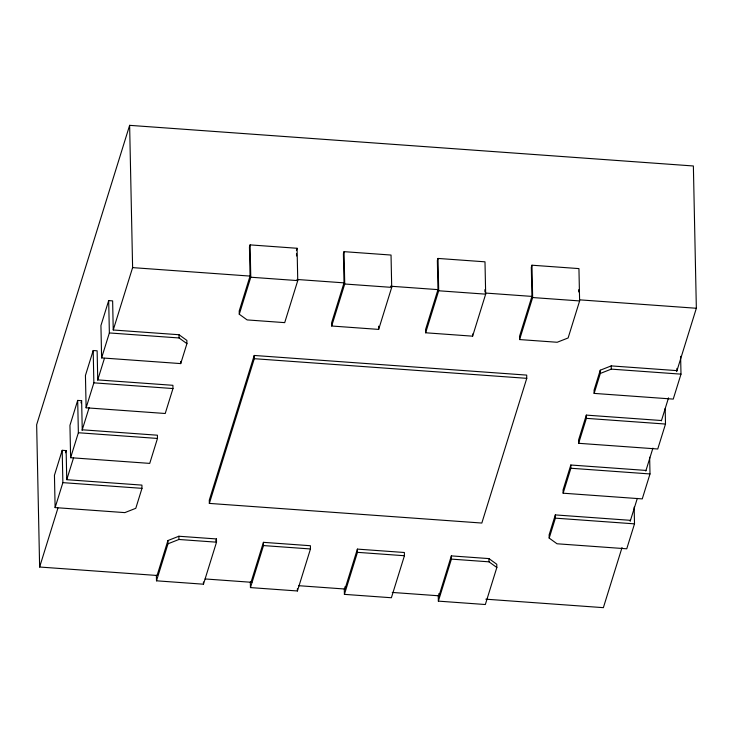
<?xml version="1.0" encoding="UTF-8"?>
<svg xmlns="http://www.w3.org/2000/svg" width="733" height="733" viewBox="0 0 733 733"><rect width="100%" height="100%" fill="white"/><g stroke="black" fill="none" stroke-linecap="round" stroke-linejoin="round"><path stroke-width="1.1" d="M676.669 371.631L696.35 308.263L693.372 165.979L129.631 125.343L36.65 424.737L39.628 567.021L157.174 575.487M62.195 450.309L54.444 475.259L55.122 507.593L124.839 512.614L135.788 508.308L141.982 488.343L141.918 485.109L66.749 479.694L66.144 450.593L62.195 450.309L62.873 482.644L55.122 507.593M77.689 400.41L69.947 425.36L70.615 457.694L149.734 463.393L157.476 438.444L157.412 435.21L82.243 429.795L81.638 400.694L77.689 400.41L78.367 432.745L70.615 457.694M93.192 350.511L85.44 375.461L86.118 407.795L165.227 413.494L172.979 388.545L172.906 385.311L97.746 379.896L97.132 350.795L93.192 350.511L93.861 382.846L86.118 407.795M108.686 300.603L100.934 325.553L101.612 357.896L180.721 363.595L186.924 343.64L186.86 340.405L179.008 334.734L113.239 329.997L112.635 300.887L108.686 300.603L109.364 332.947L101.612 357.896M65.466 452.765L66.144 450.593M80.96 402.857L81.638 400.694M39.628 567.021L57.953 508.015M66.776 479.602L73.566 457.749M82.05 430.427L89.179 407.484M97.654 380.17L104.443 358.309M113.267 329.905L132.609 267.618L129.631 125.343M250.1 244.886L249.449 246.984L250.054 276.084L239.205 311.012L239.279 314.246L247.122 319.918L284.706 322.63L297.754 280.611L297.076 248.276L250.1 244.886L250.778 277.221L239.279 314.246M157.073 575.487L167.921 540.551L178.87 536.244L216.455 538.947L216.519 542.182L203.472 584.201L156.496 580.811L156.376 575.24M156.496 580.811L167.994 543.785L167.921 540.551M254.223 355.459L209.281 500.172L209.354 503.406L481.828 523.05L526.761 378.338L526.697 375.104L254.223 355.459L254.287 358.694L209.354 503.406M296.425 250.374L297.076 248.276M215.777 541.11L216.455 538.947M344.052 251.657L343.401 253.755L344.015 282.856L331.618 322.777L331.683 326.011L378.659 329.401L391.706 287.382L391.037 255.047L344.052 251.657L344.73 284.001L331.683 326.011M251.034 582.259L263.431 542.338L310.407 545.728L310.471 548.962L297.424 590.972L250.448 587.591L250.329 582.011M250.448 587.591L263.495 545.572L263.431 542.338M438.013 258.437L437.363 260.527L437.968 289.636L425.571 329.548L425.644 332.782L472.62 336.172L485.667 294.153L484.989 261.818L438.013 258.437L438.691 290.772L425.644 332.782M344.29 588.782L344.409 594.362L391.385 597.743L404.433 555.733L404.369 552.499L357.383 549.109L344.986 589.03L344.941 586.794M344.409 594.362L357.457 552.343L357.383 549.109M531.966 265.209L531.315 267.307L531.929 296.407L519.532 336.328L519.596 339.562L557.181 342.265L568.121 337.959L579.62 300.933L578.942 268.599L531.966 265.209L532.644 297.543L519.596 339.562M392.256 592.438L439.04 595.81L451.345 555.889L488.929 558.592L496.772 564.263L496.837 567.498L485.338 604.523L438.361 601.133L438.242 595.562M438.361 601.133L451.409 559.114L451.345 555.889M630.49 520.329L555.321 514.914L549.127 534.87L549.191 538.104L557.034 543.776L626.752 548.797L634.503 523.848L634.155 507.126M645.984 470.43L570.824 465.015L563.072 489.965L563.136 493.199L642.255 498.898L649.997 473.949L649.649 457.227M661.487 420.531L586.318 415.116L578.566 440.066L578.639 443.3L657.748 448.999L665.5 424.05L665.17 408.446M676.935 368.397L676.98 370.632L611.212 365.895L600.263 370.202L594.069 390.167L594.133 393.401L673.242 399.1L680.994 374.151L680.618 356.311M549.191 538.104L555.394 518.149L555.321 514.914M563.136 493.199L570.888 468.25L570.824 465.015M578.639 443.3L586.382 418.351L586.318 415.116M594.133 393.401L600.336 373.436L600.263 370.202M622.033 547.56L603.369 607.657L485.832 599.182M630.178 521.337L637.307 498.385M645.791 471.072L652.911 448.129M661.395 420.806L668.523 397.863M167.994 543.785L178.934 539.479L216.519 542.182M600.336 373.436L611.276 369.13L680.994 374.151M132.609 267.618L250.155 276.094M296.938 279.465L343.731 282.837M390.515 286.209L438.444 289.663M485.237 293.035L532.021 296.416M579.95 299.87L696.35 308.263M250.778 277.221L297.754 280.611M344.73 284.001L391.706 287.382M438.691 290.772L485.667 294.153M532.644 297.543L579.62 300.933M109.364 332.947L179.081 337.968L186.924 343.64M254.287 358.694L526.761 378.338M93.861 382.846L172.979 388.545M586.382 418.351L665.5 424.05M78.367 432.745L157.476 438.444M570.888 468.25L649.997 473.949M62.873 482.644L141.982 488.343M555.394 518.149L634.503 523.848M263.495 545.572L310.471 548.962M357.457 552.343L404.433 555.733M451.409 559.114L488.993 561.826L496.837 567.498M205.103 578.951L251.886 582.323M298.679 585.694L345.463 589.066M611.212 365.895L611.276 369.13M578.694 289.718L578.74 291.954M484.88 289.663L484.925 291.899M488.929 558.592L488.993 561.826M472.574 334.019L472.62 336.172M438.902 593.565L438.948 595.801M378.594 326.167L378.659 329.401M296.499 253.728L296.544 255.964M297.378 588.746L297.424 590.972M203.426 581.975L203.472 584.201M180.675 361.442L180.721 363.595M179.008 334.734L179.081 337.968M178.87 536.244L178.934 539.479"/></g></svg>
